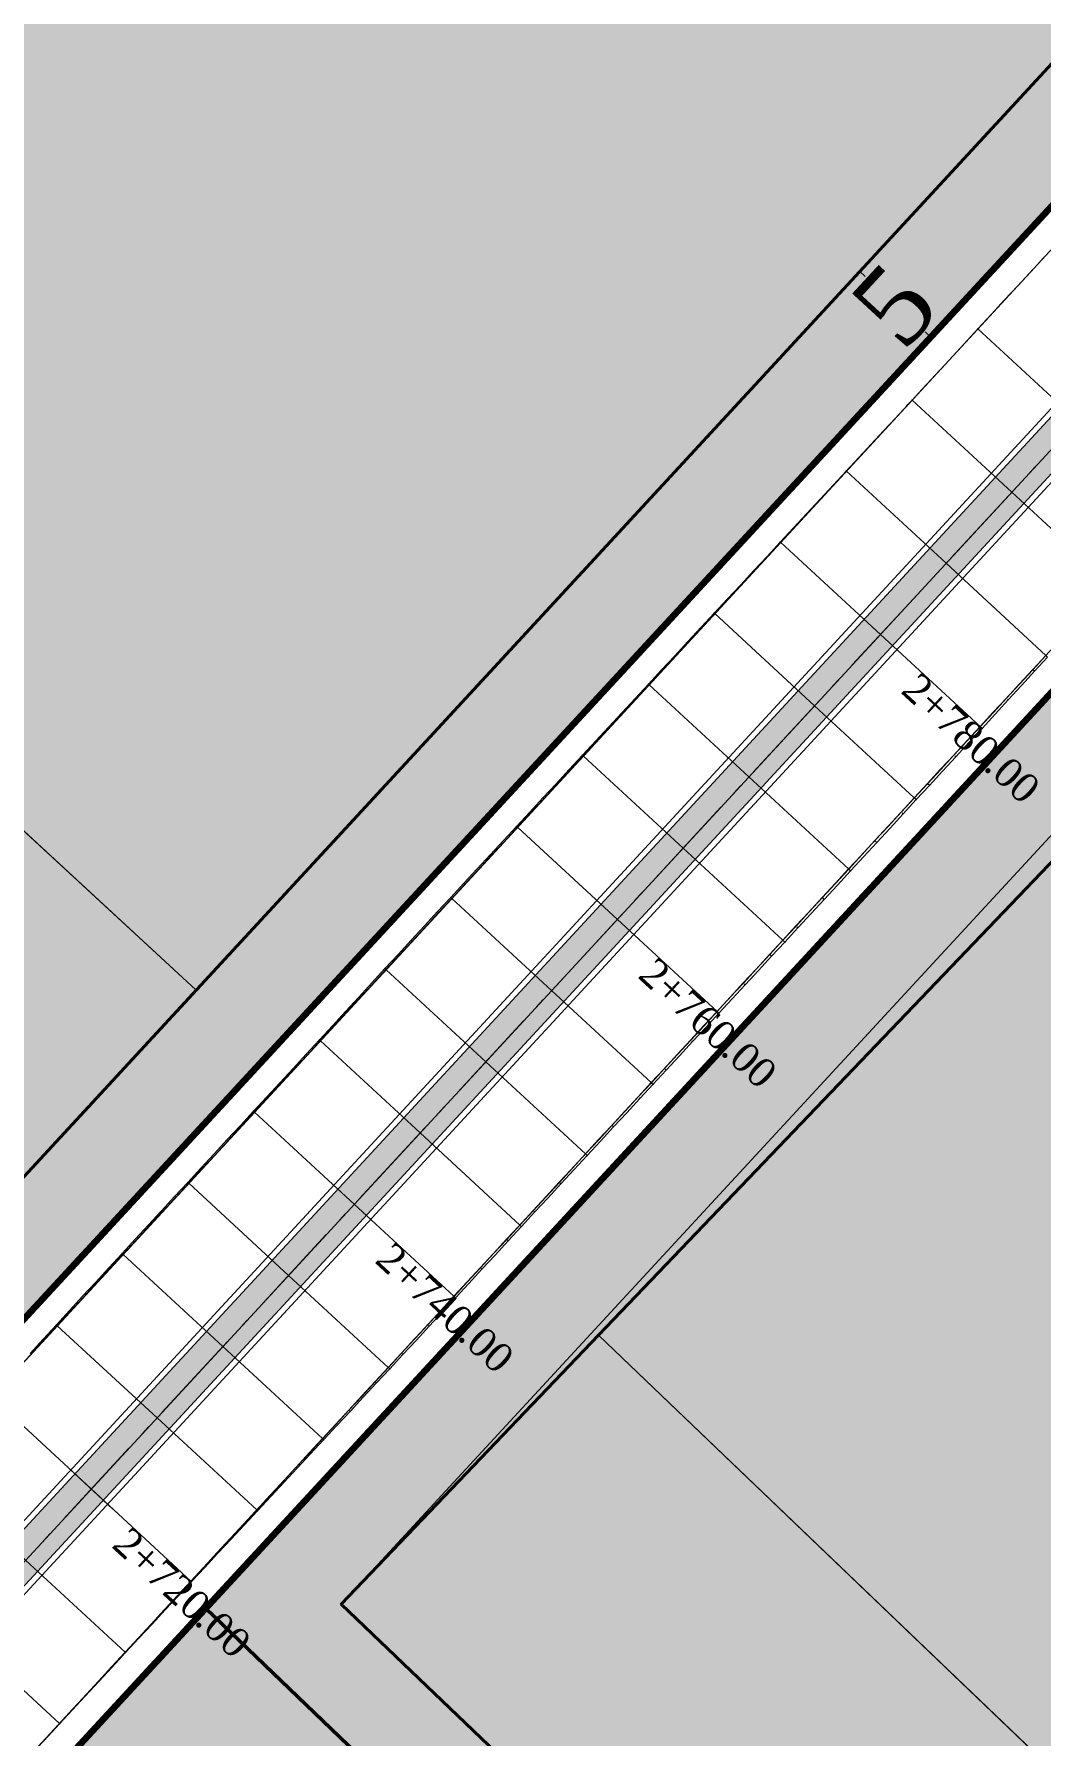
# Model space of a CAD drawing. Header units: metres. Extents: x 478603 to 489313, y 4282657 to 4289463.
# Drawn here: x 480445.8 to 480497.8, y 4287075.7 to 4287163.5 of the extents above; entities that cross this region are included whole.
import ezdxf

# ---------------------------------------------------------------- set-up
doc = ezdxf.new("R2010")
doc.units = ezdxf.units.M
for name, color, linetype, lineweight in [('102', 18, 'Continuous', 50), ('ADAKENARI', 18, 'Continuous', 0), ('EKS_2', 5, 'Continuous', 0), ('EKSENLER', 3, 'Continuous', 0), ('HDA_2', 30, 'Continuous', 0), ('HDO_2', 30, 'Continuous', 0), ('ISLETME', 18, 'Continuous', 20), ('KALDIRIM', 11, 'Continuous', 0), ('KDO_2', 150, 'Continuous', 20), ('KYA_2', 1, 'Continuous', 20), ('KYO_2', 1, 'Continuous', 20), ('MUSTEMILAT_CIZGISI', 18, 'Continuous', 50), ('P_ALAN', 143, 'Continuous', 0), ('P_U_KNL', 143, 'Continuous', 0), ('PARSEL_ALAN', 254, 'Continuous', 0), ('PARSEL_SERA_ALAN', 9, 'Continuous', 40), ('PL_ALİNMAN', 1, 'Continuous', 0), ('PL_ENKESIT', 1, 'Continuous', 0), ('PL_KM', 4, 'Continuous', 0), ('PL_KMYAZI', 30, 'Continuous', 0), ('RAKORDMAN', 3, 'Continuous', 0), ('ROL_CEPHE', 1, 'Continuous', 0), ('SEV_KYA_HDA', 3, 'Continuous', 0), ('SEV_KYO_HDO', 3, 'Continuous', 0), ('SEV_YKO_KDO', 3, 'Continuous', 0), ('SNR_YAPIYAK', 18, 'Continuous', 0), ('YKA_2', 33, 'Continuous', 0), ('YKO_2', 33, 'Continuous', 0)]:
    doc.layers.add(name, color=color, linetype=linetype, lineweight=lineweight)
doc.styles.get("Standard").update_dxf_attribs({"font": 'times.ttf'})

msp = doc.modelspace()

# ---------------------------------------------------------------- hatches: boundary and pattern name
at = {"layer": 'P_ALAN'}
msp.add_hatch(color=256, dxfattribs=at).paths.add_polyline_path([(479966.483, 4286601.829), (479972.056, 4286602.26), (479977.621, 4286603.093), (479983.113, 4286604.319), (479988.503, 4286605.933), (479993.765, 4286607.926), (479998.872, 4286610.289), (480003.797, 4286613.01), (480008.517, 4286616.074), (480013.006, 4286619.467), (480017.243, 4286623.17), (480021.217, 4286627.178), (480093.779, 4286705.763), (480549.809, 4287199.572), (480551.173, 4287201.101), (480552.477, 4287202.669), (480553.727, 4287204.282), (480554.92, 4287205.937), (480556.055, 4287207.632), (480557.131, 4287209.365), (480558.146, 4287211.135), (480559.099, 4287212.939), (480560.883, 4287212.034), (480560.88, 4287212.027), (480559.898, 4287210.17), (480558.848, 4287208.34), (480557.736, 4287206.548), (480556.562, 4287204.795), (480555.329, 4287203.084), (480554.037, 4287201.417), (480552.688, 4287199.795), (480551.29, 4287198.228), (480095.248, 4286704.406), (480022.662, 4286625.795), (480018.612, 4286621.711), (480014.269, 4286617.914), (480009.666, 4286614.435), (480004.827, 4286611.294), (479999.776, 4286608.504), (479994.54, 4286606.081), (479989.145, 4286604.037), (479983.618, 4286602.382), (479977.987, 4286601.125), (479972.281, 4286600.272), (479966.534, 4286599.827)])
msp.add_hatch(color=256, dxfattribs=at).paths.add_polyline_path([(479966.483, 4286601.829), (479972.056, 4286602.26), (479977.621, 4286603.093), (479983.113, 4286604.319), (479988.503, 4286605.933), (479993.765, 4286607.926), (479998.872, 4286610.289), (480003.797, 4286613.01), (480008.517, 4286616.074), (480013.006, 4286619.467), (480017.243, 4286623.17), (480021.217, 4286627.178), (480093.779, 4286705.763), (480549.809, 4287199.572), (480551.173, 4287201.101), (480552.477, 4287202.669), (480553.727, 4287204.282), (480554.92, 4287205.937), (480556.055, 4287207.632), (480557.131, 4287209.365), (480558.146, 4287211.135), (480559.099, 4287212.939), (480560.883, 4287212.034), (480560.88, 4287212.027), (480559.898, 4287210.17), (480558.848, 4287208.34), (480557.736, 4287206.548), (480556.562, 4287204.795), (480555.329, 4287203.084), (480554.037, 4287201.417), (480552.688, 4287199.795), (480551.29, 4287198.228), (480095.248, 4286704.406), (480022.662, 4286625.795), (480018.612, 4286621.711), (480014.269, 4286617.914), (480009.666, 4286614.435), (480004.827, 4286611.294), (479999.776, 4286608.504), (479994.54, 4286606.081), (479989.145, 4286604.037), (479983.618, 4286602.382), (479977.987, 4286601.125), (479972.281, 4286600.272), (479966.534, 4286599.827)])
at = {"layer": 'PARSEL_ALAN'}
for points in [[(480306.936, 4287217.358), (480469.28, 4287395.426), (480549.656, 4287234.375), (480542.349, 4287202.328), (480439.263, 4287090.699), (480333.196, 4287192.222)], [(480454.66, 4287082.314), (480561.648, 4287198.168), (480573.663, 4287198.239), (480704.057, 4286931.974), (480660.689, 4286885.11)], [(480371.311, 4286771.873), (480266.922, 4286871.651), (480266.702, 4286878.781), (480454.66, 4287082.314), (480562.804, 4286978.803)]]:
    msp.add_hatch(color=256, dxfattribs=at).paths.add_polyline_path(points)
at = {"layer": 'PARSEL_SERA_ALAN'}
for points in [[(480441.144, 4287100.106), (480316.252, 4287215.441), (480466.052, 4287377.653), (480473.398, 4287370.868), (480477.071, 4287367.476), (480470.558, 4287360.424), (480488.925, 4287343.463), (480482.412, 4287336.41), (480500.778, 4287319.449), (480494.265, 4287312.396), (480512.632, 4287295.435), (480506.119, 4287288.383), (480524.485, 4287271.422), (480517.972, 4287264.369), (480536.339, 4287247.408), (480529.825, 4287240.355), (480540.845, 4287230.179), (480534.332, 4287223.126), (480538.006, 4287219.734), (480531.493, 4287212.681), (480535.166, 4287209.289), (480528.653, 4287202.236), (480532.326, 4287198.844)], [(480474.941, 4287096.401), (480561.236, 4287186.557), (480582.909, 4287165.813), (480576.271, 4287158.878), (480594.331, 4287141.592), (480587.693, 4287134.656), (480605.753, 4287117.37), (480599.115, 4287110.435), (480620.787, 4287089.691), (480614.149, 4287082.756), (480632.209, 4287065.469), (480625.571, 4287058.534), (480643.631, 4287041.247), (480636.993, 4287034.312), (480655.054, 4287017.025), (480648.416, 4287010.09), (480670.088, 4286989.346), (480663.45, 4286982.411), (480681.51, 4286965.125), (480674.872, 4286958.189), (480692.932, 4286940.903), (480686.294, 4286933.968), (480689.906, 4286930.51), (480656.716, 4286895.835), (480461.665, 4287082.53)]]:
    msp.add_hatch(color=256, dxfattribs=at).paths.add_polyline_path(points)

# ---------------------------------------------------------------- linework, layer by layer
at = {"layer": '102'}
msp.add_line((480562.804, 4286978.803, 970.865), (480454.66, 4287082.314, 961.639), dxfattribs=at)
at = {"layer": 'ADAKENARI', "lineweight": 200}
for p, q in [((480549.159, 4287209.701), (480251.027, 4286886.865)), ((480266.702, 4286878.781), (480567.9, 4287204.939))]:
    msp.add_line(p, q, dxfattribs=at)
at = {"layer": 'EKS_2'}
for p in [(480496.264, 4287139.895, 964.582), (480492.872, 4287136.221, 964.354), (480489.479, 4287132.548, 964.126), (480486.087, 4287128.875, 963.898), (480482.695, 4287125.201, 963.67), (480479.303, 4287121.528, 963.442), (480475.911, 4287117.855, 963.214), (480472.518, 4287114.182, 962.987), (480469.126, 4287110.508, 962.759), (480465.734, 4287106.835, 962.531), (480462.342, 4287103.162, 962.303), (480458.95, 4287099.488, 962.075), (480455.557, 4287095.815, 961.847), (480452.165, 4287092.142, 961.62), (480448.773, 4287088.469, 961.392)]:
    msp.add_point(p, dxfattribs=at)
at = {"layer": 'EKSENLER'}
msp.add_line((480259.058, 4286883.033), (480574.617, 4287224.74), dxfattribs=at)
at = {"layer": 'HDA_2'}
msp.add_polyline3d([(480446.022, 4287075.157, 960.867), (480447.139, 4287076.366, 960.886), (480447.817, 4287077.101, 960.932), (480448.495, 4287077.835, 960.977), (480449.174, 4287078.57, 961.023), (480449.852, 4287079.305, 961.068), (480450.531, 4287080.039, 961.114), (480451.209, 4287080.774, 961.159), (480451.888, 4287081.509, 961.205), (480452.566, 4287082.243, 961.251), (480453.245, 4287082.978, 961.296), (480453.923, 4287083.713, 961.342), (480454.601, 4287084.447, 961.387), (480455.28, 4287085.182, 961.433), (480455.958, 4287085.917, 961.478), (480456.637, 4287086.651, 961.524), (480457.315, 4287087.386, 961.57), (480457.994, 4287088.121, 961.615), (480458.672, 4287088.855, 961.661), (480459.35, 4287089.59, 961.706), (480460.029, 4287090.325, 961.752), (480460.707, 4287091.059, 961.797), (480461.386, 4287091.794, 961.843), (480462.064, 4287092.529, 961.889), (480462.743, 4287093.263, 961.934), (480463.421, 4287093.998, 961.98), (480464.1, 4287094.733, 962.025), (480464.778, 4287095.467, 962.071), (480465.456, 4287096.202, 962.116), (480466.135, 4287096.936, 962.162), (480466.813, 4287097.671, 962.208), (480467.492, 4287098.406, 962.253), (480468.17, 4287099.14, 962.299), (480468.849, 4287099.875, 962.344), (480469.527, 4287100.61, 962.39), (480470.205, 4287101.344, 962.435), (480470.884, 4287102.079, 962.481), (480471.562, 4287102.814, 962.527), (480472.241, 4287103.548, 962.572), (480472.919, 4287104.283, 962.618), (480473.598, 4287105.018, 962.663), (480474.276, 4287105.752, 962.709), (480474.955, 4287106.487, 962.754), (480475.633, 4287107.222, 962.8), (480476.311, 4287107.956, 962.846), (480476.99, 4287108.691, 962.891), (480477.668, 4287109.426, 962.937), (480478.347, 4287110.16, 962.982), (480479.025, 4287110.895, 963.028), (480479.704, 4287111.63, 963.073), (480480.382, 4287112.364, 963.119), (480481.061, 4287113.099, 963.164), (480481.739, 4287113.834, 963.21), (480482.417, 4287114.568, 963.256), (480483.096, 4287115.303, 963.301), (480483.774, 4287116.038, 963.347), (480484.453, 4287116.772, 963.392), (480485.131, 4287117.507, 963.438), (480485.81, 4287118.242, 963.483), (480486.488, 4287118.976, 963.529), (480487.166, 4287119.711, 963.575), (480487.845, 4287120.446, 963.62), (480488.523, 4287121.18, 963.666), (480489.202, 4287121.915, 963.711), (480489.88, 4287122.649, 963.757), (480490.559, 4287123.384, 963.802), (480491.237, 4287124.119, 963.848), (480491.916, 4287124.853, 963.894), (480492.594, 4287125.588, 963.939), (480493.272, 4287126.323, 963.985), (480493.951, 4287127.057, 964.03), (480494.629, 4287127.792, 964.076), (480495.308, 4287128.527, 964.121), (480495.986, 4287129.261, 964.167), (480496.665, 4287129.996, 964.213), (480497.343, 4287130.731, 964.258), (480498.021, 4287131.465, 964.304)], dxfattribs=at)
for p in [(480494.629, 4287127.792, 964.076), (480491.237, 4287124.119, 963.848), (480487.845, 4287120.446, 963.62), (480484.453, 4287116.772, 963.392), (480481.061, 4287113.099, 963.164), (480477.668, 4287109.426, 962.937), (480474.276, 4287105.752, 962.709), (480470.884, 4287102.079, 962.481), (480467.492, 4287098.406, 962.253), (480464.1, 4287094.733, 962.025), (480460.707, 4287091.059, 961.797), (480457.315, 4287087.386, 961.57), (480453.923, 4287083.713, 961.342), (480450.531, 4287080.039, 961.114), (480447.139, 4287076.366, 960.886)]:
    msp.add_point(p, dxfattribs=at)
at = {"layer": 'HDO_2'}
msp.add_polyline3d([(480445.658, 4287095.428, 961.478), (480446.337, 4287096.163, 961.524), (480447.015, 4287096.898, 961.57), (480447.694, 4287097.632, 961.615), (480448.372, 4287098.367, 961.661), (480449.051, 4287099.102, 961.706), (480449.729, 4287099.836, 961.752), (480450.407, 4287100.571, 961.797), (480451.086, 4287101.306, 961.843), (480451.764, 4287102.04, 961.889), (480452.443, 4287102.775, 961.934), (480453.121, 4287103.51, 961.98), (480453.8, 4287104.244, 962.025), (480454.478, 4287104.979, 962.071), (480455.157, 4287105.714, 962.116), (480455.835, 4287106.448, 962.162), (480456.513, 4287107.183, 962.208), (480457.192, 4287107.918, 962.253), (480457.87, 4287108.652, 962.299), (480458.549, 4287109.387, 962.344), (480459.227, 4287110.121, 962.39), (480459.906, 4287110.856, 962.435), (480460.584, 4287111.591, 962.481), (480461.262, 4287112.325, 962.527), (480461.941, 4287113.06, 962.572), (480462.619, 4287113.795, 962.618), (480463.298, 4287114.529, 962.663), (480463.976, 4287115.264, 962.709), (480464.655, 4287115.999, 962.754), (480465.333, 4287116.733, 962.8), (480466.012, 4287117.468, 962.846), (480466.69, 4287118.203, 962.891), (480467.368, 4287118.937, 962.937), (480468.047, 4287119.672, 962.982), (480468.725, 4287120.407, 963.028), (480469.404, 4287121.141, 963.073), (480470.082, 4287121.876, 963.119), (480470.761, 4287122.611, 963.164), (480471.439, 4287123.345, 963.21), (480472.117, 4287124.08, 963.256), (480472.796, 4287124.815, 963.301), (480473.474, 4287125.549, 963.347), (480474.153, 4287126.284, 963.392), (480474.831, 4287127.019, 963.438), (480475.51, 4287127.753, 963.483), (480476.188, 4287128.488, 963.529), (480476.867, 4287129.223, 963.575), (480477.545, 4287129.957, 963.62), (480478.223, 4287130.692, 963.666), (480478.902, 4287131.427, 963.711), (480479.58, 4287132.161, 963.757), (480480.259, 4287132.896, 963.802), (480480.937, 4287133.631, 963.848), (480481.616, 4287134.365, 963.894), (480482.294, 4287135.1, 963.939), (480482.973, 4287135.834, 963.985), (480483.651, 4287136.569, 964.03), (480484.329, 4287137.304, 964.076), (480485.008, 4287138.038, 964.121), (480485.686, 4287138.773, 964.167), (480486.365, 4287139.508, 964.213), (480487.043, 4287140.242, 964.258), (480487.722, 4287140.977, 964.304), (480487.86, 4287141.127, 964.32)], dxfattribs=at)
for p in [(480487.722, 4287140.977, 964.304), (480484.329, 4287137.304, 964.076), (480480.937, 4287133.631, 963.848), (480477.545, 4287129.957, 963.62), (480474.153, 4287126.284, 963.392), (480470.761, 4287122.611, 963.164), (480467.368, 4287118.937, 962.937), (480463.976, 4287115.264, 962.709), (480460.584, 4287111.591, 962.481), (480457.192, 4287107.918, 962.253), (480453.8, 4287104.244, 962.025), (480450.407, 4287100.571, 961.797), (480447.015, 4287096.898, 961.57)]:
    msp.add_point(p, dxfattribs=at)
at = {"layer": 'ISLETME'}
for p, q in [((480384.378, 4287178.663), (480454.17, 4287114.211)), ((480454.17, 4287114.211), (480441.144, 4287100.106)), ((480461.665, 4287082.53), (480474.941, 4287096.401)), ((480474.941, 4287096.401), (480543.57, 4287030.711)), ((480530.294, 4287016.841), (480461.665, 4287082.53))]:
    msp.add_line(p, q, dxfattribs=at)
at = {"layer": 'KALDIRIM'}
for p, q in [((480548.448, 4287206.72), (480254.207, 4286888.097)), ((480264.201, 4286878.284), (480565.733, 4287204.802))]:
    msp.add_line(p, q, dxfattribs=at)
at = {"layer": 'KDO_2'}
msp.add_polyline3d([(480490.91, 4287144.415, 964.567), (480490.878, 4287144.38, 964.555), (480490.853, 4287144.353, 964.546), (480490.849, 4287144.349, 964.544), (480490.904, 4287144.409, 964.524), (480491.121, 4287144.644, 964.442), (480491.634, 4287145.2, 964.446), (480492.307, 4287145.93, 964.451), (480493.038, 4287146.721, 964.456), (480493.782, 4287147.527, 964.461), (480494.512, 4287148.318, 964.466), (480495.211, 4287149.075, 964.492), (480495.89, 4287149.811, 964.518), (480496.562, 4287150.538, 964.543), (480497.232, 4287151.264, 964.568), (480497.904, 4287151.991, 964.594)], dxfattribs=at)
for p in [(480494.512, 4287148.318, 964.466), (480491.121, 4287144.644, 964.442)]:
    msp.add_point(p, dxfattribs=at)
at = {"layer": 'KYA_2'}
msp.add_polyline3d([(480446.016, 4287075.15, 960.867), (480446.562, 4287075.737, 960.905), (480447.143, 4287076.362, 960.946), (480447.788, 4287077.056, 961.011), (480448.467, 4287077.789, 961.079), (480449.158, 4287078.534, 961.148), (480449.852, 4287079.283, 961.217), (480450.543, 4287080.028, 961.286), (480451.229, 4287080.765, 961.368), (480451.91, 4287081.498, 961.449), (480452.59, 4287082.228, 961.53), (480453.269, 4287082.958, 961.611), (480453.949, 4287083.689, 961.692), (480454.629, 4287084.42, 961.776), (480455.311, 4287085.152, 961.86), (480455.992, 4287085.885, 961.944), (480456.674, 4287086.617, 962.028), (480457.355, 4287087.349, 962.112), (480458.036, 4287088.081, 962.197), (480458.718, 4287088.813, 962.283), (480459.399, 4287089.545, 962.368), (480460.08, 4287090.277, 962.454), (480460.762, 4287091.009, 962.539), (480461.443, 4287091.741, 962.623), (480462.125, 4287092.473, 962.706), (480462.806, 4287093.205, 962.79), (480463.487, 4287093.937, 962.874), (480464.168, 4287094.669, 962.957), (480464.848, 4287095.402, 963.023), (480465.528, 4287096.135, 963.089), (480466.208, 4287096.869, 963.155), (480466.888, 4287097.602, 963.221), (480467.568, 4287098.336, 963.287), (480468.247, 4287099.07, 963.337), (480468.925, 4287099.804, 963.386), (480469.604, 4287100.539, 963.436), (480470.283, 4287101.273, 963.486), (480470.961, 4287102.008, 963.536), (480471.64, 4287102.742, 963.592), (480472.32, 4287103.476, 963.648), (480472.999, 4287104.21, 963.705), (480473.678, 4287104.943, 963.761), (480474.358, 4287105.677, 963.817), (480475.037, 4287106.411, 963.88), (480475.717, 4287107.144, 963.942), (480476.397, 4287107.878, 964.005), (480477.076, 4287108.611, 964.067), (480477.756, 4287109.345, 964.13), (480478.435, 4287110.079, 964.182), (480479.114, 4287110.813, 964.234), (480479.793, 4287111.547, 964.286), (480480.472, 4287112.282, 964.338), (480481.151, 4287113.016, 964.391), (480481.83, 4287113.749, 964.453), (480482.51, 4287114.483, 964.515), (480483.19, 4287115.216, 964.578), (480483.869, 4287115.95, 964.64), (480484.549, 4287116.683, 964.702), (480485.228, 4287117.417, 964.755), (480485.907, 4287118.151, 964.808), (480486.586, 4287118.885, 964.861), (480487.265, 4287119.62, 964.914), (480487.944, 4287120.354, 964.966), (480488.622, 4287121.089, 965), (480489.299, 4287121.825, 965.035), (480489.977, 4287122.56, 965.069), (480490.654, 4287123.296, 965.103), (480491.332, 4287124.031, 965.137), (480492.01, 4287124.766, 965.177), (480492.688, 4287125.501, 965.217), (480493.366, 4287126.236, 965.257), (480494.044, 4287126.971, 965.297), (480494.722, 4287127.707, 965.337), (480495.399, 4287128.442, 965.365), (480496.076, 4287129.178, 965.393), (480496.754, 4287129.914, 965.421), (480497.431, 4287130.65, 965.449), (480498.108, 4287131.386, 965.477)], dxfattribs=at)
for p in [(480494.722, 4287127.707, 965.337), (480491.332, 4287124.031, 965.137), (480487.944, 4287120.354, 964.966), (480484.549, 4287116.683, 964.702), (480481.151, 4287113.016, 964.391), (480477.756, 4287109.345, 964.13), (480474.358, 4287105.677, 963.817), (480470.961, 4287102.008, 963.536), (480467.568, 4287098.336, 963.287), (480464.168, 4287094.669, 962.957), (480460.762, 4287091.009, 962.539), (480457.355, 4287087.349, 962.112), (480453.949, 4287083.689, 961.692), (480450.543, 4287080.028, 961.286), (480447.143, 4287076.362, 960.946)]:
    msp.add_point(p, dxfattribs=at)
at = {"layer": 'KYO_2'}
msp.add_polyline3d([(480445.623, 4287095.461, 961.966), (480446.299, 4287096.198, 962.041), (480446.975, 4287096.935, 962.116), (480447.652, 4287097.671, 962.18), (480448.329, 4287098.407, 962.244), (480449.006, 4287099.143, 962.307), (480449.683, 4287099.879, 962.371), (480450.361, 4287100.614, 962.435), (480451.039, 4287101.349, 962.479), (480451.717, 4287102.084, 962.524), (480452.396, 4287102.818, 962.569), (480453.074, 4287103.553, 962.614), (480453.753, 4287104.287, 962.658), (480454.432, 4287105.021, 962.698), (480455.111, 4287105.756, 962.738), (480455.79, 4287106.49, 962.777), (480456.469, 4287107.224, 962.817), (480457.147, 4287107.958, 962.857), (480457.826, 4287108.693, 962.905), (480458.504, 4287109.428, 962.954), (480459.183, 4287110.163, 963.002), (480459.861, 4287110.898, 963.051), (480460.539, 4287111.633, 963.099), (480461.216, 4287112.368, 963.158), (480461.894, 4287113.104, 963.217), (480462.571, 4287113.839, 963.276), (480463.248, 4287114.575, 963.335), (480463.926, 4287115.311, 963.394), (480464.604, 4287116.046, 963.443), (480465.282, 4287116.781, 963.493), (480465.96, 4287117.516, 963.542), (480466.638, 4287118.251, 963.591), (480467.317, 4287118.985, 963.64), (480467.996, 4287119.719, 963.667), (480468.676, 4287120.452, 963.694), (480469.356, 4287121.185, 963.722), (480470.036, 4287121.919, 963.749), (480470.716, 4287122.652, 963.776), (480471.395, 4287123.386, 963.807), (480472.075, 4287124.12, 963.838), (480472.754, 4287124.853, 963.869), (480473.433, 4287125.587, 963.9), (480474.113, 4287126.321, 963.931), (480474.793, 4287127.053, 963.949), (480475.474, 4287127.786, 963.967), (480476.155, 4287128.519, 963.984), (480476.835, 4287129.251, 964.002), (480477.516, 4287129.984, 964.019), (480478.196, 4287130.718, 964.047), (480478.875, 4287131.451, 964.076), (480479.555, 4287132.185, 964.104), (480480.235, 4287132.919, 964.132), (480480.914, 4287133.652, 964.16), (480481.594, 4287134.384, 964.174), (480482.275, 4287135.116, 964.187), (480482.955, 4287135.848, 964.201), (480483.636, 4287136.58, 964.215), (480484.318, 4287137.314, 964.228), (480485.002, 4287138.051, 964.245), (480485.688, 4287138.788, 964.261), (480486.372, 4287139.524, 964.277), (480487.052, 4287140.256, 964.293), (480487.721, 4287140.977, 964.309), (480488.371, 4287141.677, 964.361), (480489.009, 4287142.366, 964.413), (480489.644, 4287143.05, 964.465), (480490.277, 4287143.733, 964.516), (480490.91, 4287144.415, 964.567)], dxfattribs=at)
for p in [(480487.721, 4287140.977, 964.309), (480484.318, 4287137.314, 964.228), (480480.914, 4287133.652, 964.16), (480477.516, 4287129.984, 964.019), (480474.113, 4287126.321, 963.931), (480470.716, 4287122.652, 963.776), (480467.317, 4287118.985, 963.64), (480463.926, 4287115.311, 963.394), (480460.539, 4287111.633, 963.099), (480457.147, 4287107.958, 962.857), (480453.753, 4287104.287, 962.658), (480450.361, 4287100.614, 962.435), (480446.975, 4287096.935, 962.116)]:
    msp.add_point(p, dxfattribs=at)
at = {"layer": 'MUSTEMILAT_CIZGISI', "lineweight": 13}
for points in [[(480441.144, 4287100.106, 0), (480454.17, 4287114.211, 0), (480384.378, 4287178.663, 0), (480371.352, 4287164.558, 0), (480441.144, 4287100.106, 0)], [(480474.941, 4287096.401, 0), (480543.57, 4287030.711, 0), (480530.294, 4287016.841, 0), (480461.665, 4287082.53, 0), (480474.941, 4287096.401, 0)]]:
    msp.add_polyline3d(points, close=True, dxfattribs=at)
at = {"layer": 'P_ALAN'}
for points in [[(480584.192, 4287241.184, 0), (480580.114, 4287238.205, 0), (480576.306, 4287234.889, 0), (480572.796, 4287231.259, 0), (480569.608, 4287227.342, 0), (480566.768, 4287223.166, 0), (480564.284, 4287218.745, 0), (480560.883, 4287212.034, 0), (480560.88, 4287212.027, 0), (480559.898, 4287210.17, 0), (480558.848, 4287208.34, 0), (480557.736, 4287206.548, 0), (480556.562, 4287204.795, 0), (480555.329, 4287203.084, 0), (480554.037, 4287201.417, 0), (480552.688, 4287199.795, 0), (480551.29, 4287198.228, 0), (480095.248, 4286704.406, 0)], [(480584.192, 4287241.184, 0), (480580.114, 4287238.205, 0), (480576.306, 4287234.889, 0), (480572.796, 4287231.259, 0), (480569.608, 4287227.342, 0), (480566.768, 4287223.166, 0), (480564.284, 4287218.745, 0), (480560.883, 4287212.034, 0), (480560.88, 4287212.027, 0), (480559.898, 4287210.17, 0), (480558.848, 4287208.34, 0), (480557.736, 4287206.548, 0), (480556.562, 4287204.795, 0), (480555.329, 4287203.084, 0), (480554.037, 4287201.417, 0), (480552.688, 4287199.795, 0), (480551.29, 4287198.228, 0), (480095.248, 4286704.406, 0)], [(480093.779, 4286705.763, 0), (480549.809, 4287199.572, 0), (480551.173, 4287201.101, 0), (480552.477, 4287202.669, 0), (480553.727, 4287204.282, 0), (480554.92, 4287205.937, 0), (480556.055, 4287207.632, 0), (480557.131, 4287209.365, 0), (480558.146, 4287211.135, 0), (480559.099, 4287212.939, 0), (480558.146, 4287211.135, 0)], [(480093.779, 4286705.763, 0), (480549.809, 4287199.572, 0), (480551.173, 4287201.101, 0), (480552.477, 4287202.669, 0), (480553.727, 4287204.282, 0), (480554.92, 4287205.937, 0), (480556.055, 4287207.632, 0), (480557.131, 4287209.365, 0), (480558.146, 4287211.135, 0), (480559.099, 4287212.939, 0), (480560.883, 4287212.034, 0), (480560.88, 4287212.027, 0), (480559.898, 4287210.17, 0), (480558.848, 4287208.34, 0), (480557.736, 4287206.548, 0), (480556.562, 4287204.795, 0), (480555.329, 4287203.084, 0), (480554.037, 4287201.417, 0), (480552.688, 4287199.795, 0), (480551.29, 4287198.228, 0), (480095.248, 4286704.406, 0)], [(480093.779, 4286705.763, 0), (480549.809, 4287199.572, 0), (480551.173, 4287201.101, 0), (480552.477, 4287202.669, 0), (480553.727, 4287204.282, 0), (480554.92, 4287205.937, 0), (480556.055, 4287207.632, 0), (480557.131, 4287209.365, 0), (480558.146, 4287211.135, 0), (480559.099, 4287212.939, 0), (480560.883, 4287212.034, 0), (480560.88, 4287212.027, 0), (480559.898, 4287210.17, 0), (480558.848, 4287208.34, 0), (480557.736, 4287206.548, 0), (480556.562, 4287204.795, 0), (480555.329, 4287203.084, 0), (480554.037, 4287201.417, 0), (480552.688, 4287199.795, 0), (480551.29, 4287198.228, 0), (480095.248, 4286704.406, 0)], [(480093.779, 4286705.763, 0), (480549.809, 4287199.572, 0), (480551.173, 4287201.101, 0), (480552.477, 4287202.669, 0), (480553.727, 4287204.282, 0), (480554.92, 4287205.937, 0), (480556.055, 4287207.632, 0), (480557.131, 4287209.365, 0), (480558.146, 4287211.135, 0), (480559.099, 4287212.939, 0), (480558.146, 4287211.135, 0)], [(480093.779, 4286705.763, 0), (480549.809, 4287199.572, 0), (480551.173, 4287201.101, 0), (480552.477, 4287202.669, 0), (480553.727, 4287204.282, 0), (480554.92, 4287205.937, 0), (480556.055, 4287207.632, 0), (480557.131, 4287209.365, 0), (480558.146, 4287211.135, 0), (480559.099, 4287212.939, 0), (480560.883, 4287212.034, 0), (480560.88, 4287212.027, 0), (480559.898, 4287210.17, 0), (480558.848, 4287208.34, 0), (480557.736, 4287206.548, 0), (480556.562, 4287204.795, 0), (480555.329, 4287203.084, 0), (480554.037, 4287201.417, 0), (480552.688, 4287199.795, 0), (480551.29, 4287198.228, 0), (480095.248, 4286704.406, 0)], [(480093.779, 4286705.763, 0), (480549.809, 4287199.572, 0), (480551.173, 4287201.101, 0), (480552.477, 4287202.669, 0), (480553.727, 4287204.282, 0), (480554.92, 4287205.937, 0), (480556.055, 4287207.632, 0), (480557.131, 4287209.365, 0), (480558.146, 4287211.135, 0), (480559.099, 4287212.939, 0), (480560.883, 4287212.034, 0), (480560.88, 4287212.027, 0), (480559.898, 4287210.17, 0), (480558.848, 4287208.34, 0), (480557.736, 4287206.548, 0), (480556.562, 4287204.795, 0), (480555.329, 4287203.084, 0), (480554.037, 4287201.417, 0), (480552.688, 4287199.795, 0), (480551.29, 4287198.228, 0), (480095.248, 4286704.406, 0)]]:
    msp.add_polyline3d(points, dxfattribs=at)
at = {"layer": 'P_U_KNL'}
for points in [[(480558.832, 4287213.074, 0), (480557.883, 4287211.28, 0), (480556.873, 4287209.519, 0), (480555.803, 4287207.795, 0), (480554.673, 4287206.108, 0), (480553.486, 4287204.462, 0), (480552.243, 4287202.857, 0), (480550.945, 4287201.297, 0), (480549.587, 4287199.773, 0), (480093.558, 4286705.967, 0), (480021, 4286627.386, 0), (480017.037, 4286623.389, 0), (480012.817, 4286619.699, 0), (480008.344, 4286616.32, 0), (480003.643, 4286613.267, 0), (479998.736, 4286610.557, 0), (479993.649, 4286608.203, 0), (479988.407, 4286606.217, 0), (479983.037, 4286604.609, 0), (479977.566, 4286603.388, 0), (479972.022, 4286602.559, 0), (479966.475, 4286602.13, 0)], [(480559.099, 4287212.939, 0), (480558.146, 4287211.135, 0), (480557.131, 4287209.365, 0), (480556.055, 4287207.632, 0), (480554.92, 4287205.937, 0), (480553.727, 4287204.282, 0), (480552.477, 4287202.669, 0), (480551.173, 4287201.101, 0), (480549.809, 4287199.572, 0), (480093.779, 4286705.763, 0), (480021.217, 4286627.178, 0), (480017.243, 4286623.17, 0), (480013.006, 4286619.467, 0), (480008.517, 4286616.074, 0), (480003.797, 4286613.01, 0), (479998.872, 4286610.289, 0), (479993.765, 4286607.926, 0), (479988.503, 4286605.933, 0), (479983.113, 4286604.319, 0), (479977.621, 4286603.093, 0), (479972.056, 4286602.26, 0), (479966.483, 4286601.829, 0)], [(480559.099, 4287212.939, 0), (480558.146, 4287211.135, 0), (480557.131, 4287209.365, 0), (480556.055, 4287207.632, 0), (480554.92, 4287205.937, 0), (480553.727, 4287204.282, 0), (480552.477, 4287202.669, 0), (480551.173, 4287201.101, 0), (480549.809, 4287199.572, 0), (480093.779, 4286705.763, 0), (480021.217, 4286627.178, 0), (480017.243, 4286623.17, 0), (480013.006, 4286619.467, 0), (480008.517, 4286616.074, 0), (480003.797, 4286613.01, 0), (479998.872, 4286610.289, 0), (479993.765, 4286607.926, 0), (479988.503, 4286605.933, 0), (479983.113, 4286604.319, 0), (479977.621, 4286603.093, 0), (479972.056, 4286602.26, 0), (479966.483, 4286601.829, 0)], [(480560.883, 4287212.034, 0), (480560.88, 4287212.027, 0), (480559.898, 4287210.17, 0), (480558.848, 4287208.34, 0), (480557.736, 4287206.548, 0), (480556.562, 4287204.795, 0), (480555.329, 4287203.084, 0), (480554.037, 4287201.417, 0), (480552.688, 4287199.795, 0), (480551.29, 4287198.228, 0), (480095.248, 4286704.406, 0), (480022.662, 4286625.795, 0), (480018.612, 4286621.711, 0), (480014.269, 4286617.914, 0), (480009.666, 4286614.435, 0), (480004.827, 4286611.294, 0), (479999.776, 4286608.504, 0), (479994.54, 4286606.081, 0), (479989.145, 4286604.037, 0), (479983.618, 4286602.382, 0), (479977.987, 4286601.125, 0), (479972.281, 4286600.272, 0), (479966.534, 4286599.827, 0)], [(480561.151, 4287211.899, 0), (480561.146, 4287211.889, 0), (480560.161, 4287210.025, 0), (480559.106, 4287208.186, 0), (480557.988, 4287206.385, 0), (480556.809, 4287204.624, 0), (480555.569, 4287202.905, 0), (480554.271, 4287201.229, 0), (480552.915, 4287199.599, 0), (480551.512, 4287198.026, 0), (480095.468, 4286704.203, 0), (480022.879, 4286625.588, 0), (480018.818, 4286621.492, 0), (480014.458, 4286617.681, 0), (480009.838, 4286614.19, 0), (480004.981, 4286611.036, 0), (479999.912, 4286608.236, 0), (479994.657, 4286605.804, 0), (479989.241, 4286603.753, 0), (479983.694, 4286602.092, 0), (479978.042, 4286600.83, 0), (479972.315, 4286599.974, 0), (479966.541, 4286599.527, 0)]]:
    msp.add_polyline3d(points, dxfattribs=at)
at = {"layer": 'PARSEL_ALAN'}
for points in [[(480306.936, 4287217.358, 950.429), (480469.28, 4287395.426, 964.152), (480549.656, 4287234.375, 960.305), (480542.349, 4287202.328, 961.972), (480439.263, 4287090.699, 961.455), (480333.196, 4287192.222, 951.418), (480306.936, 4287217.358, 950.429)], [(480306.936, 4287217.358, 0), (480469.28, 4287395.426, 0), (480549.656, 4287234.375, 0), (480542.349, 4287202.328, 0), (480439.263, 4287090.699, 0), (480333.196, 4287192.222, 0), (480306.936, 4287217.358, 0)], [(480454.66, 4287082.314, 961.639), (480561.648, 4287198.168, 963.095), (480573.663, 4287198.239, 963.3), (480704.057, 4286931.974, 979.509), (480660.689, 4286885.11, 978.591), (480454.66, 4287082.314, 961.639)], [(480454.66, 4287082.314, 0), (480561.648, 4287198.168, 0), (480573.663, 4287198.239, 0), (480704.057, 4286931.974, 0), (480660.689, 4286885.11, 0), (480454.66, 4287082.314, 0)], [(480371.311, 4286771.873, 967.533), (480266.922, 4286871.651, 961.69), (480266.702, 4286878.781, 961.534), (480454.66, 4287082.314, 961.639), (480562.804, 4286978.803, 970.865), (480371.311, 4286771.873, 967.533)], [(480371.311, 4286771.873, 0), (480266.922, 4286871.651, 0), (480266.702, 4286878.781, 0), (480454.66, 4287082.314, 0), (480562.804, 4286978.803, 0), (480371.311, 4286771.873, 0)]]:
    msp.add_polyline3d(points, close=True, dxfattribs=at)
at = {"layer": 'PARSEL_SERA_ALAN'}
msp.add_polyline3d([(480441.144, 4287100.106, 0), (480316.252, 4287215.441, 0), (480466.052, 4287377.653, 0), (480473.398, 4287370.868, 0), (480477.071, 4287367.476, 0), (480470.558, 4287360.424, 0), (480488.925, 4287343.463, 0), (480482.412, 4287336.41, 0), (480500.778, 4287319.449, 0), (480494.265, 4287312.396, 0), (480512.632, 4287295.435, 0), (480506.119, 4287288.383, 0), (480524.485, 4287271.422, 0), (480517.972, 4287264.369, 0), (480536.339, 4287247.408, 0), (480529.825, 4287240.355, 0), (480540.845, 4287230.179, 0), (480534.332, 4287223.126, 0), (480538.006, 4287219.734, 0), (480531.493, 4287212.681, 0), (480535.166, 4287209.289, 0), (480528.653, 4287202.236, 0), (480532.326, 4287198.844, 0), (480441.144, 4287100.106, 0)], close=True, dxfattribs=at)
msp.add_polyline3d([(480441.144, 4287100.106, 0), (480316.252, 4287215.441, 0), (480466.052, 4287377.653, 0), (480473.398, 4287370.868, 0), (480477.071, 4287367.476, 0), (480470.558, 4287360.424, 0), (480488.925, 4287343.463, 0), (480482.412, 4287336.41, 0), (480500.778, 4287319.449, 0), (480494.265, 4287312.396, 0), (480512.632, 4287295.435, 0), (480506.119, 4287288.383, 0), (480524.485, 4287271.422, 0), (480517.972, 4287264.369, 0), (480536.339, 4287247.408, 0), (480529.825, 4287240.355, 0), (480540.845, 4287230.179, 0), (480534.332, 4287223.126, 0), (480538.006, 4287219.734, 0), (480531.493, 4287212.681, 0), (480535.166, 4287209.289, 0), (480528.653, 4287202.236, 0), (480532.326, 4287198.844, 0), (480441.144, 4287100.106, 0)], close=True, dxfattribs=at)
msp.add_polyline3d([(480656.716, 4286895.835, 0), (480461.665, 4287082.53, 0), (480474.941, 4287096.401, 0), (480474.941, 4287096.401, 0), (480561.236, 4287186.557, 0), (480582.909, 4287165.813, 0), (480576.271, 4287158.878, 0), (480594.331, 4287141.592, 0), (480587.693, 4287134.656, 0), (480605.753, 4287117.37, 0), (480599.115, 4287110.435, 0), (480620.787, 4287089.691, 0), (480614.149, 4287082.756, 0), (480632.209, 4287065.469, 0)], dxfattribs=at)
msp.add_polyline3d([(480656.716, 4286895.835, 0), (480461.665, 4287082.53, 0), (480474.941, 4287096.401, 0), (480474.941, 4287096.401, 0), (480561.236, 4287186.557, 0), (480582.909, 4287165.813, 0), (480576.271, 4287158.878, 0), (480594.331, 4287141.592, 0), (480587.693, 4287134.656, 0), (480605.753, 4287117.37, 0), (480599.115, 4287110.435, 0), (480620.787, 4287089.691, 0), (480614.149, 4287082.756, 0), (480632.209, 4287065.469, 0)], dxfattribs=at)
at = {"layer": 'PL_ALİNMAN'}
for p, q in [((480497.19, 4287140.898), (480497.529, 4287141.265)), ((480493.12, 4287136.49), (480496.512, 4287140.163)), ((480492.102, 4287135.388), (480492.441, 4287135.755)), ((480488.031, 4287130.98), (480491.423, 4287134.653)), ((480487.014, 4287129.878), (480487.353, 4287130.245)), ((480482.943, 4287125.47), (480486.335, 4287129.143)), ((480481.925, 4287124.368), (480482.265, 4287124.735)), ((480477.855, 4287119.96), (480481.247, 4287123.633)), ((480476.837, 4287118.858), (480477.176, 4287119.225)), ((480472.766, 4287114.45), (480476.159, 4287118.123)), ((480471.749, 4287113.348), (480472.088, 4287113.715)), ((480467.678, 4287108.94), (480471.07, 4287112.613)), ((480466.66, 4287107.838), (480467, 4287108.205)), ((480462.59, 4287103.43), (480465.982, 4287107.104)), ((480461.572, 4287102.328), (480461.911, 4287102.696)), ((480457.502, 4287097.92), (480460.894, 4287101.594)), ((480456.484, 4287096.818), (480456.823, 4287097.186)), ((480452.413, 4287092.41), (480455.805, 4287096.084)), ((480451.396, 4287091.308), (480451.735, 4287091.676)), ((480447.325, 4287086.9), (480450.717, 4287090.574)), ((480446.307, 4287085.798), (480446.646, 4287086.166))]:
    msp.add_line(p, q, dxfattribs=at)
at = {"layer": 'PL_ENKESIT'}
for points in [[(480494.512, 4287148.318, 964.466), (480494.513, 4287148.317, 964.807), (480499.656, 4287143.568, 964.807), (480504.799, 4287138.819, 964.807), (480504.806, 4287138.812, 964.757), (480504.873, 4287138.75, 965.676)], [(480491.121, 4287144.644, 964.442), (480491.121, 4287144.644, 964.582), (480496.264, 4287139.895, 964.582), (480501.406, 4287135.145, 964.582), (480501.414, 4287135.139, 964.532), (480501.493, 4287135.066, 965.606)], [(480487.721, 4287140.977, 964.309), (480487.722, 4287140.977, 964.304), (480487.729, 4287140.97, 964.354), (480492.872, 4287136.221, 964.354), (480498.014, 4287131.472, 964.354), (480498.021, 4287131.465, 964.304), (480498.108, 4287131.386, 965.477)], [(480484.318, 4287137.314, 964.228), (480484.329, 4287137.304, 964.076), (480484.337, 4287137.297, 964.126), (480489.479, 4287132.548, 964.126), (480494.622, 4287127.799, 964.126), (480494.629, 4287127.792, 964.076), (480494.722, 4287127.707, 965.337)], [(480480.914, 4287133.652, 964.16), (480480.937, 4287133.631, 963.848), (480480.945, 4287133.624, 963.898), (480486.087, 4287128.875, 963.898), (480491.23, 4287124.126, 963.898), (480491.237, 4287124.119, 963.848), (480491.332, 4287124.031, 965.137)], [(480477.516, 4287129.984, 964.019), (480477.545, 4287129.957, 963.62), (480477.552, 4287129.95, 963.67), (480482.695, 4287125.201, 963.67), (480487.838, 4287120.452, 963.67), (480487.845, 4287120.446, 963.62), (480487.944, 4287120.354, 964.966)], [(480474.113, 4287126.321, 963.931), (480474.153, 4287126.284, 963.392), (480474.16, 4287126.277, 963.442), (480479.303, 4287121.528, 963.442), (480484.445, 4287116.779, 963.442), (480484.453, 4287116.772, 963.392), (480484.549, 4287116.683, 964.702)], [(480470.716, 4287122.652, 963.776), (480470.761, 4287122.611, 963.164), (480470.768, 4287122.604, 963.214), (480475.911, 4287117.855, 963.214), (480481.053, 4287113.106, 963.214), (480481.061, 4287113.099, 963.164), (480481.151, 4287113.016, 964.391)], [(480467.317, 4287118.985, 963.64), (480467.368, 4287118.937, 962.937), (480467.376, 4287118.931, 962.987), (480472.518, 4287114.182, 962.987), (480477.661, 4287109.432, 962.987), (480477.668, 4287109.426, 962.937), (480477.756, 4287109.345, 964.13)], [(480463.926, 4287115.311, 963.394), (480463.976, 4287115.264, 962.709), (480463.984, 4287115.257, 962.759), (480469.126, 4287110.508, 962.759), (480474.269, 4287105.759, 962.759), (480474.276, 4287105.752, 962.709), (480474.358, 4287105.677, 963.817)], [(480460.539, 4287111.633, 963.099), (480460.584, 4287111.591, 962.481), (480460.591, 4287111.584, 962.531), (480465.734, 4287106.835, 962.531), (480470.877, 4287102.086, 962.531), (480470.884, 4287102.079, 962.481), (480470.961, 4287102.008, 963.536)], [(480457.147, 4287107.958, 962.857), (480457.192, 4287107.918, 962.253), (480457.199, 4287107.911, 962.303), (480462.342, 4287103.162, 962.303), (480467.484, 4287098.413, 962.303), (480467.492, 4287098.406, 962.253), (480467.568, 4287098.336, 963.287)], [(480453.753, 4287104.287, 962.658), (480453.8, 4287104.244, 962.025), (480453.807, 4287104.237, 962.075), (480458.95, 4287099.488, 962.075), (480464.092, 4287094.739, 962.075), (480464.1, 4287094.733, 962.025), (480464.168, 4287094.669, 962.957)], [(480450.361, 4287100.614, 962.435), (480450.407, 4287100.571, 961.797), (480450.415, 4287100.564, 961.847), (480455.557, 4287095.815, 961.847), (480460.7, 4287091.066, 961.847), (480460.707, 4287091.059, 961.797), (480460.762, 4287091.009, 962.539)], [(480446.975, 4287096.935, 962.116), (480447.015, 4287096.898, 961.57), (480447.023, 4287096.891, 961.62), (480452.165, 4287092.142, 961.62), (480457.308, 4287087.393, 961.62), (480457.315, 4287087.386, 961.57), (480457.355, 4287087.349, 962.112)], [(480443.594, 4287093.251, 961.739), (480443.623, 4287093.224, 961.342), (480443.63, 4287093.218, 961.392), (480448.773, 4287088.469, 961.392), (480453.916, 4287083.719, 961.392), (480453.923, 4287083.713, 961.342), (480453.949, 4287083.689, 961.692)], [(480440.21, 4287089.571, 961.405), (480440.231, 4287089.551, 961.114), (480440.238, 4287089.544, 961.164), (480445.381, 4287084.795, 961.164), (480450.523, 4287080.046, 961.164), (480450.531, 4287080.039, 961.114), (480450.543, 4287080.028, 961.286)], [(480436.824, 4287085.892, 961.089), (480436.839, 4287085.878, 960.886), (480436.846, 4287085.871, 960.936), (480441.989, 4287081.122, 960.936), (480447.131, 4287076.373, 960.936), (480447.139, 4287076.366, 960.886), (480447.143, 4287076.362, 960.946)]]:
    msp.add_polyline3d(points, dxfattribs=at)
at = {"layer": 'PL_KM'}
for p, q in [((480490.581, 4287131.53), (480488.377, 4287133.566)), ((480477.013, 4287116.837), (480474.809, 4287118.872)), ((480463.444, 4287102.144), (480461.24, 4287104.179)), ((480449.875, 4287087.451), (480447.671, 4287089.486))]:
    msp.add_line(p, q, dxfattribs=at)
at = {"layer": 'RAKORDMAN'}
for p, q in [((480433.455, 4287082.199, 961.512), (480506.714, 4287161.529, 961.951)), ((480461.869, 4287092.332, 961.579), (480521.539, 4287156.947, 962.017)), ((480395.807, 4287020.796, 961.546), (480461.869, 4287092.332, 961.579))]:
    msp.add_line(p, q, dxfattribs=at)
msp.add_point((480461.869, 4287092.332, 961.579), dxfattribs=at)
at = {"layer": 'ROL_CEPHE'}
for p, q in [((480488.407, 4287151.285), (480488.701, 4287151.014)), ((480492.08, 4287147.893), (480491.786, 4287148.165))]:
    msp.add_line(p, q, dxfattribs=at)
at = {"layer": 'SEV_KYA_HDA'}
for p, q in [((480497.431, 4287130.65, 965.449), (480497.343, 4287130.731, 964.258)), ((480496.076, 4287129.178, 965.393), (480496.031, 4287129.22, 964.78)), ((480494.722, 4287127.707, 965.337), (480494.629, 4287127.792, 964.076)), ((480493.366, 4287126.236, 965.257), (480493.319, 4287126.28, 964.621)), ((480492.01, 4287124.766, 965.177), (480491.916, 4287124.853, 963.894)), ((480490.654, 4287123.296, 965.103), (480490.606, 4287123.34, 964.453)), ((480489.299, 4287121.825, 965.035), (480489.202, 4287121.915, 963.711)), ((480487.944, 4287120.354, 964.966), (480487.894, 4287120.4, 964.293)), ((480486.586, 4287118.885, 964.861), (480486.488, 4287118.976, 963.529)), ((480485.228, 4287117.417, 964.755), (480485.18, 4287117.462, 964.097)), ((480483.869, 4287115.95, 964.64), (480483.774, 4287116.038, 963.347)), ((480482.51, 4287114.483, 964.515), (480482.464, 4287114.526, 963.885)), ((480481.151, 4287113.016, 964.391), (480481.061, 4287113.099, 963.164)), ((480479.793, 4287111.547, 964.286), (480479.748, 4287111.589, 963.68)), ((480478.435, 4287110.079, 964.182), (480478.347, 4287110.16, 962.982)), ((480477.076, 4287108.611, 964.067), (480477.033, 4287108.651, 963.479)), ((480475.717, 4287107.144, 963.942), (480475.633, 4287107.222, 962.8)), ((480474.358, 4287105.677, 963.817), (480474.317, 4287105.715, 963.263)), ((480472.999, 4287104.21, 963.705), (480472.919, 4287104.283, 962.618)), ((480471.64, 4287102.742, 963.592), (480471.601, 4287102.778, 963.059)), ((480470.283, 4287101.273, 963.486), (480470.205, 4287101.344, 962.435)), ((480468.925, 4287099.804, 963.386), (480468.887, 4287099.84, 962.865)), ((480467.568, 4287098.336, 963.287), (480467.492, 4287098.406, 962.253)), ((480466.208, 4287096.869, 963.155), (480466.172, 4287096.903, 962.659)), ((480464.848, 4287095.402, 963.023), (480464.778, 4287095.467, 962.071)), ((480463.487, 4287093.937, 962.874), (480463.454, 4287093.967, 962.427)), ((480462.125, 4287092.473, 962.706), (480462.064, 4287092.529, 961.889)), ((480460.762, 4287091.009, 962.539), (480460.735, 4287091.034, 962.168)), ((480459.399, 4287089.545, 962.368), (480459.35, 4287089.59, 961.706)), ((480458.036, 4287088.081, 962.197), (480458.015, 4287088.101, 961.906)), ((480456.674, 4287086.617, 962.028), (480456.637, 4287086.651, 961.524)), ((480455.311, 4287085.153, 961.86), (480455.296, 4287085.168, 961.646)), ((480453.949, 4287083.689, 961.692), (480453.923, 4287083.713, 961.342)), ((480452.586, 4287082.225, 961.53), (480452.576, 4287082.234, 961.39)), ((480451.224, 4287080.76, 961.367), (480451.209, 4287080.774, 961.159)), ((480449.863, 4287079.295, 961.218), (480449.858, 4287079.3, 961.143)), ((480448.503, 4287077.828, 961.082), (480448.495, 4287077.835, 960.977)), ((480447.143, 4287076.362, 960.946), (480447.141, 4287076.364, 960.916))]:
    msp.add_line(p, q, dxfattribs=at)
at = {"layer": 'SEV_KYO_HDO'}
for p, q in [((480487.041, 4287140.245, 964.293), (480487.043, 4287140.242, 964.258)), ((480485.68, 4287138.779, 964.26), (480485.683, 4287138.776, 964.214)), ((480484.318, 4287137.314, 964.228), (480484.329, 4287137.304, 964.076)), ((480482.956, 4287135.849, 964.201), (480482.964, 4287135.842, 964.093)), ((480481.595, 4287134.384, 964.174), (480481.616, 4287134.365, 963.894)), ((480480.234, 4287132.918, 964.132), (480480.247, 4287132.907, 963.967)), ((480478.875, 4287131.451, 964.076), (480478.902, 4287131.427, 963.711)), ((480477.516, 4287129.984, 964.019), (480477.53, 4287129.971, 963.82)), ((480476.155, 4287128.519, 963.984), (480476.188, 4287128.488, 963.529)), ((480474.793, 4287127.053, 963.949), (480474.812, 4287127.036, 963.693)), ((480473.433, 4287125.587, 963.9), (480473.474, 4287125.549, 963.347)), ((480472.075, 4287124.12, 963.838), (480472.096, 4287124.1, 963.547)), ((480470.716, 4287122.652, 963.776), (480470.761, 4287122.611, 963.164)), ((480469.356, 4287121.185, 963.722), (480469.38, 4287121.163, 963.398)), ((480467.996, 4287119.719, 963.667), (480468.047, 4287119.672, 962.982)), ((480466.638, 4287118.251, 963.591), (480466.664, 4287118.227, 963.241)), ((480465.282, 4287116.781, 963.493), (480465.333, 4287116.733, 962.8)), ((480463.926, 4287115.311, 963.394), (480463.951, 4287115.287, 963.052)), ((480462.571, 4287113.839, 963.276), (480462.619, 4287113.795, 962.618)), ((480461.216, 4287112.368, 963.158), (480461.239, 4287112.347, 962.842)), ((480459.861, 4287110.898, 963.051), (480459.906, 4287110.856, 962.435)), ((480458.504, 4287109.428, 962.954), (480458.527, 4287109.407, 962.649)), ((480457.147, 4287107.958, 962.857), (480457.192, 4287107.918, 962.253)), ((480455.79, 4287106.49, 962.777), (480455.812, 4287106.469, 962.47)), ((480454.432, 4287105.021, 962.698), (480454.478, 4287104.979, 962.071)), ((480453.074, 4287103.553, 962.614), (480453.098, 4287103.531, 962.297)), ((480451.717, 4287102.084, 962.524), (480451.764, 4287102.04, 961.889)), ((480450.361, 4287100.614, 962.435), (480450.384, 4287100.593, 962.116)), ((480449.006, 4287099.143, 962.307), (480449.051, 4287099.102, 961.706)), ((480447.652, 4287097.671, 962.18), (480447.673, 4287097.652, 961.898)), ((480446.299, 4287096.198, 962.041), (480446.337, 4287096.163, 961.524))]:
    msp.add_line(p, q, dxfattribs=at)
at = {"layer": 'SEV_YKO_KDO'}
for p, q in [((480496.549, 4287150.521, 964.89), (480496.548, 4287150.521, 964.716)), ((480495.192, 4287149.052, 964.834), (480495.19, 4287149.053, 964.491)), ((480493.835, 4287147.582, 964.762), (480493.834, 4287147.583, 964.611)), ((480492.478, 4287146.113, 964.672), (480492.477, 4287146.114, 964.452)), ((480491.121, 4287144.644, 964.582), (480491.121, 4287144.644, 964.512))]:
    msp.add_line(p, q, dxfattribs=at)
at = {"layer": 'SNR_YAPIYAK'}
for p, q in [((480537.771, 4287204.74, 950.429), (480439.043, 4287097.831, 950.429)), ((480461.665, 4287082.53, 961.639), (480563.848, 4287193.181, 961.639)), ((480660.382, 4286892.326, 961.639), (480461.665, 4287082.53, 961.639))]:
    msp.add_line(p, q, dxfattribs=at)
msp.add_point((480461.665, 4287082.53, 961.639), dxfattribs=at)
msp.add_point((480461.665, 4287082.53, 961.639), dxfattribs=at)
at = {"layer": 'YKA_2'}
msp.add_polyline3d([(480446.508, 4287075.698, 960.894), (480447.131, 4287076.373, 960.936), (480447.792, 4287077.088, 960.98), (480448.47, 4287077.822, 961.026), (480449.154, 4287078.563, 961.072), (480449.839, 4287079.305, 961.118), (480450.523, 4287080.046, 961.164), (480451.204, 4287080.783, 961.21), (480451.883, 4287081.518, 961.255), (480452.56, 4287082.252, 961.301), (480453.238, 4287082.986, 961.346), (480453.916, 4287083.719, 961.392), (480454.594, 4287084.454, 961.437), (480455.272, 4287085.188, 961.483), (480455.951, 4287085.923, 961.528), (480456.629, 4287086.658, 961.574), (480457.308, 4287087.393, 961.62), (480457.986, 4287088.127, 961.665), (480458.665, 4287088.862, 961.711), (480459.343, 4287089.597, 961.756), (480460.022, 4287090.331, 961.802), (480460.7, 4287091.066, 961.847), (480461.378, 4287091.801, 961.893), (480462.057, 4287092.535, 961.939), (480462.735, 4287093.27, 961.984), (480463.414, 4287094.005, 962.03), (480464.092, 4287094.739, 962.075), (480464.771, 4287095.474, 962.121), (480465.449, 4287096.209, 962.166), (480466.128, 4287096.943, 962.212), (480466.806, 4287097.678, 962.258), (480467.484, 4287098.413, 962.303), (480468.163, 4287099.147, 962.349), (480468.841, 4287099.882, 962.394), (480469.52, 4287100.617, 962.44), (480470.198, 4287101.351, 962.485), (480470.877, 4287102.086, 962.531), (480471.555, 4287102.821, 962.577), (480472.233, 4287103.555, 962.622), (480472.912, 4287104.29, 962.668), (480473.59, 4287105.025, 962.713), (480474.269, 4287105.759, 962.759), (480474.947, 4287106.494, 962.804), (480475.626, 4287107.228, 962.85), (480476.304, 4287107.963, 962.896), (480476.983, 4287108.698, 962.941), (480477.661, 4287109.432, 962.987), (480478.339, 4287110.167, 963.032), (480479.018, 4287110.902, 963.078), (480479.696, 4287111.636, 963.123), (480480.375, 4287112.371, 963.169), (480481.053, 4287113.106, 963.214), (480481.732, 4287113.84, 963.26), (480482.41, 4287114.575, 963.306), (480483.088, 4287115.31, 963.351), (480483.767, 4287116.044, 963.397), (480484.445, 4287116.779, 963.442), (480485.124, 4287117.514, 963.488), (480485.802, 4287118.248, 963.533), (480486.481, 4287118.983, 963.579), (480487.159, 4287119.718, 963.625), (480487.838, 4287120.452, 963.67), (480488.516, 4287121.187, 963.716), (480489.194, 4287121.922, 963.761), (480489.873, 4287122.656, 963.807), (480490.551, 4287123.391, 963.852), (480491.23, 4287124.126, 963.898), (480491.908, 4287124.86, 963.944), (480492.587, 4287125.595, 963.989), (480493.265, 4287126.33, 964.035), (480493.943, 4287127.064, 964.08), (480494.622, 4287127.799, 964.126), (480495.3, 4287128.534, 964.171), (480495.979, 4287129.268, 964.217), (480496.657, 4287130.003, 964.263), (480497.336, 4287130.738, 964.308), (480498.014, 4287131.472, 964.354)], dxfattribs=at)
for p in [(480494.622, 4287127.799, 964.126), (480491.23, 4287124.126, 963.898), (480487.838, 4287120.452, 963.67), (480484.445, 4287116.779, 963.442), (480481.053, 4287113.106, 963.214), (480477.661, 4287109.432, 962.987), (480474.269, 4287105.759, 962.759), (480470.877, 4287102.086, 962.531), (480467.484, 4287098.413, 962.303), (480464.092, 4287094.739, 962.075), (480460.7, 4287091.066, 961.847), (480457.308, 4287087.393, 961.62), (480453.916, 4287083.719, 961.392), (480450.523, 4287080.046, 961.164), (480447.131, 4287076.373, 960.936)]:
    msp.add_point(p, dxfattribs=at)
at = {"layer": 'YKO_2'}
msp.add_polyline3d([(480445.666, 4287095.422, 961.528), (480446.344, 4287096.156, 961.574), (480447.023, 4287096.891, 961.62), (480447.701, 4287097.626, 961.665), (480448.379, 4287098.36, 961.711), (480449.058, 4287099.095, 961.756), (480449.736, 4287099.829, 961.802), (480450.415, 4287100.564, 961.847), (480451.093, 4287101.299, 961.893), (480451.772, 4287102.033, 961.939), (480452.45, 4287102.768, 961.984), (480453.129, 4287103.503, 962.03), (480453.807, 4287104.237, 962.075), (480454.485, 4287104.972, 962.121), (480455.164, 4287105.707, 962.166), (480455.842, 4287106.441, 962.212), (480456.521, 4287107.176, 962.258), (480457.199, 4287107.911, 962.303), (480457.878, 4287108.645, 962.349), (480458.556, 4287109.38, 962.394), (480459.235, 4287110.115, 962.44), (480459.913, 4287110.849, 962.485), (480460.591, 4287111.584, 962.531), (480461.27, 4287112.319, 962.577), (480461.948, 4287113.053, 962.622), (480462.627, 4287113.788, 962.668), (480463.305, 4287114.523, 962.713), (480463.984, 4287115.257, 962.759), (480464.662, 4287115.992, 962.804), (480465.34, 4287116.727, 962.85), (480466.019, 4287117.461, 962.896), (480466.697, 4287118.196, 962.941), (480467.376, 4287118.931, 962.987), (480468.054, 4287119.665, 963.032), (480468.733, 4287120.4, 963.078), (480469.411, 4287121.135, 963.123), (480470.09, 4287121.869, 963.169), (480470.768, 4287122.604, 963.214), (480471.446, 4287123.339, 963.26), (480472.125, 4287124.073, 963.306), (480472.803, 4287124.808, 963.351), (480473.482, 4287125.543, 963.397), (480474.16, 4287126.277, 963.442), (480474.839, 4287127.012, 963.488), (480475.517, 4287127.746, 963.533), (480476.195, 4287128.481, 963.579), (480476.874, 4287129.216, 963.625), (480477.552, 4287129.95, 963.67), (480478.231, 4287130.685, 963.716), (480478.909, 4287131.42, 963.761), (480479.588, 4287132.154, 963.807), (480480.266, 4287132.889, 963.852), (480480.945, 4287133.624, 963.898), (480481.623, 4287134.359, 963.944), (480482.302, 4287135.094, 963.989), (480482.981, 4287135.829, 964.035), (480483.659, 4287136.563, 964.08), (480484.337, 4287137.297, 964.126), (480485.012, 4287138.029, 964.171), (480485.687, 4287138.76, 964.217), (480486.363, 4287139.491, 964.262), (480487.042, 4287140.226, 964.308), (480487.729, 4287140.97, 964.354), (480488.43, 4287141.73, 964.401), (480489.133, 4287142.491, 964.448), (480489.818, 4287143.232, 964.494), (480490.444, 4287143.911, 964.536), (480490.91, 4287144.415, 964.567), (480491.079, 4287144.598, 964.567), (480491.087, 4287144.607, 964.567), (480491.038, 4287144.553, 964.567), (480490.971, 4287144.481, 964.567), (480490.91, 4287144.415, 964.567), (480490.866, 4287144.367, 964.569), (480490.84, 4287144.339, 964.57), (480490.84, 4287144.34, 964.57), (480490.901, 4287144.405, 964.573), (480491.121, 4287144.644, 964.582), (480491.636, 4287145.201, 964.616), (480492.31, 4287145.931, 964.66), (480493.04, 4287146.721, 964.709), (480493.783, 4287147.526, 964.758), (480494.513, 4287148.317, 964.807), (480495.212, 4287149.074, 964.835), (480495.891, 4287149.809, 964.863), (480496.563, 4287150.537, 964.891), (480497.234, 4287151.263, 964.918), (480497.905, 4287151.99, 964.946)], dxfattribs=at)
for p in [(480494.513, 4287148.317, 964.807), (480491.121, 4287144.644, 964.582), (480487.729, 4287140.97, 964.354), (480484.337, 4287137.297, 964.126), (480480.945, 4287133.624, 963.898), (480477.552, 4287129.95, 963.67), (480474.16, 4287126.277, 963.442), (480470.768, 4287122.604, 963.214), (480467.376, 4287118.931, 962.987), (480463.984, 4287115.257, 962.759), (480460.591, 4287111.584, 962.531), (480457.199, 4287107.911, 962.303), (480453.807, 4287104.237, 962.075), (480450.415, 4287100.564, 961.847), (480447.023, 4287096.891, 961.62)]:
    msp.add_point(p, dxfattribs=at)

# ---------------------------------------------------------------- texts
at = {"layer": 'PL_KMYAZI'}
for s, p in [('2+780.00', (480490.482, 4287129.58)), ('2+760.00', (480476.913, 4287114.887)), ('2+740.00', (480463.344, 4287100.194)), ('2+720.00', (480449.776, 4287085.501))]:
    msp.add_text(s, height=1.5, rotation=317.27827, dxfattribs=at).set_placement(p)
at = {"layer": 'ROL_CEPHE'}
msp.add_text('5', height=4, rotation=407.27828, dxfattribs=at).set_placement((480490.639, 4287147.069))

doc.saveas('drawing.dxf')
